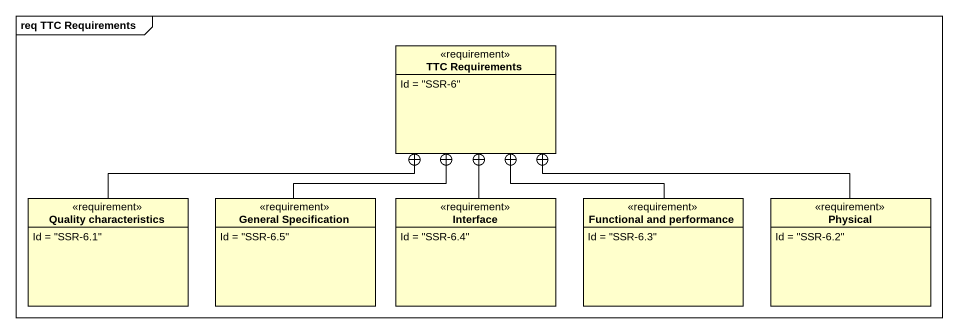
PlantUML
@startuml
mainframe req TTC Requirements
hide circle
hide empty members
class "TTC Requirements" as TTC_Requirements <<requirement>> {
  Id = "SSR-6"
}
class "Quality characteristics" as Quality_characteristics <<requirement>> {
  Id = "SSR-6.1"
}
class "General Specification" as General_Specification <<requirement>> {
  Id = "SSR-6.5"
}
class "Interface" as Interface_ <<requirement>> {
  Id = "SSR-6.4"
}
class "Functional and performance" as Functional_and_performance <<requirement>> {
  Id = "SSR-6.3"
}
class Physical <<requirement>> {
  Id = "SSR-6.2"
}
Quality_characteristics -right-+ TTC_Requirements
General_Specification -up-+ TTC_Requirements
Interface_ -up-+ TTC_Requirements
Functional_and_performance -up-+ TTC_Requirements
Physical -left-+ TTC_Requirements
@enduml
